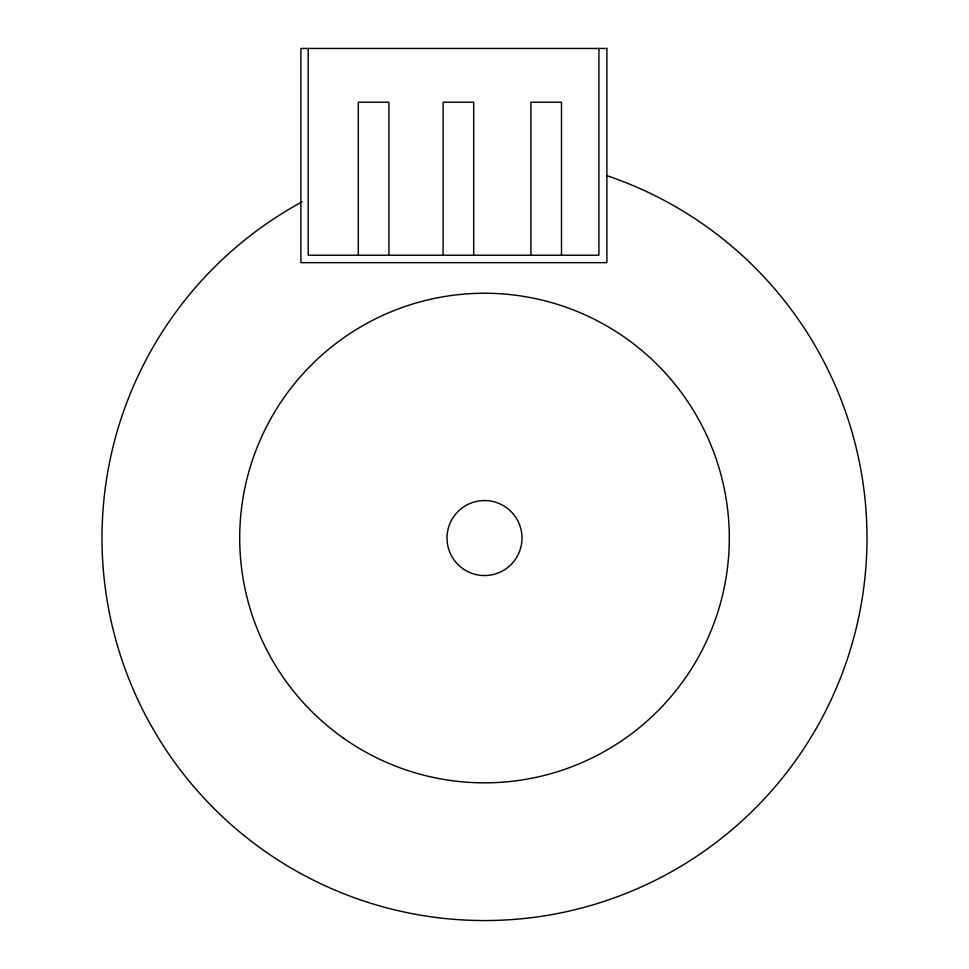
<?xml version="1.0" encoding="UTF-8"?>
<svg xmlns="http://www.w3.org/2000/svg" width="969" height="969" viewBox="0 0 969 969"><rect width="100%" height="100%" fill="white"/><g stroke="black" fill="none" stroke-linecap="round" stroke-linejoin="round"><path stroke-width="1.45" d="M598.903 48.45L598.903 255.235L308.203 255.235L308.203 48.45M561.499 255.235L561.499 102.23L530.891 102.23L530.891 255.235M473.696 255.235L473.696 102.23L443.099 102.23L443.099 255.235M388.908 255.235L388.908 102.23L358.3 102.23L358.3 255.235M606.897 175.668A382.501 382.501 0 0 1 805.457 746.118A382.501 382.501 0 0 1 203.635 797.717A382.501 382.501 0 0 1 302.207 201.782M606.897 48.45L300.899 48.45L300.899 262.647L606.897 262.647L606.897 48.45M462.916 568.706A37.488 37.488 0 0 0 521.843 541.417A37.488 37.488 0 0 0 468.754 504.025A37.488 37.488 0 0 0 462.916 568.706M343.547 738.196A244.806 244.806 0 0 0 728.313 560.046A244.806 244.806 0 0 0 381.641 315.906A244.806 244.806 0 0 0 343.547 738.196"/></g></svg>
